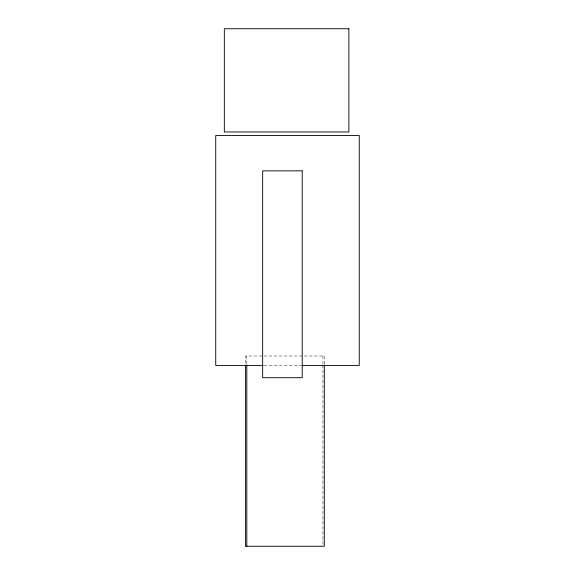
<?xml version="1.0" encoding="UTF-8"?>
<svg xmlns="http://www.w3.org/2000/svg" width="575" height="575" viewBox="0 0 575 575"><rect width="100%" height="100%" fill="white"/><g stroke="black" fill="none" stroke-linecap="round" stroke-linejoin="round"><path stroke-width="0.43" stroke-dasharray="2.88 2.16" d="M264.177 365.434L300.955 365.434M324.3 364.09L324.3 356.018L245.446 356.018L245.446 364.09M322.934 356.018L322.934 364.09M322.934 364.988L322.934 544.453M246.812 356.018L246.812 364.09"/><path stroke-width="0.86" d="M263.278 365.434L215.733 365.434L215.733 135.535L359.267 135.535L359.267 365.434L301.853 365.434M324.3 364.988L324.3 546.25L245.446 546.25L245.446 364.988M246.812 364.988L246.812 546.25M348.874 28.75L224.336 28.75L224.336 131.955L348.874 131.955L348.874 28.75M302.227 170.854L262.653 170.854L262.653 377.703L302.227 377.703L302.227 170.854"/></g></svg>
